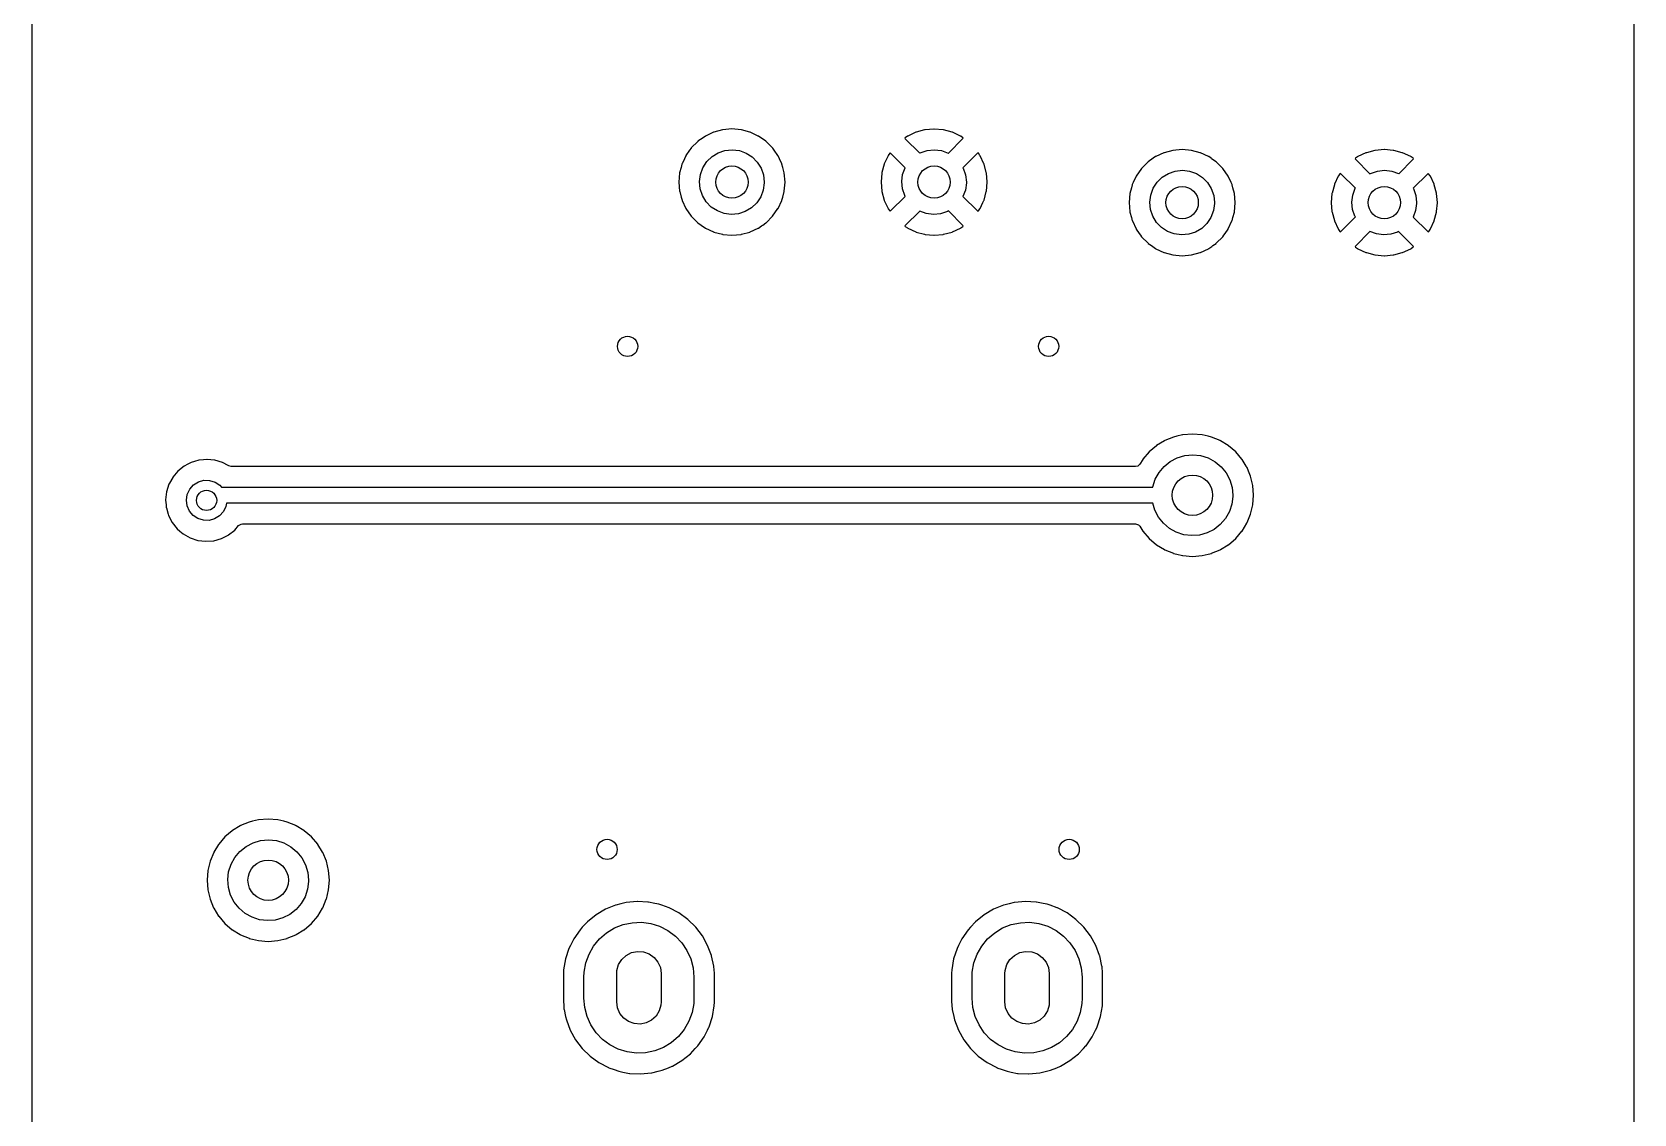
# Model space of a CAD drawing. Extents: x 84 to 124, y -235 to -33.
# Drawn here: x 84.33 to 123.95, y -86.44 to -59.67 of the extents above; entities that cross this region are included whole.
import ezdxf

# ---------------------------------------------------------------- set-up
doc = ezdxf.new("R2010")
doc.units = 0
doc.layers.add('BLACK', color=7, linetype='CONTINUOUS')

msp = doc.modelspace()

# ---------------------------------------------------------------- linework, layer by layer
at = {"layer": 'BLACK', "linetype": 'CONTINUOUS'}
for p, q in [((84.3285, -234.96), (84.3285, -33.0295)), ((123.951, -33.0295), (123.951, -234.96)), ((101.186, -62.151), (100.988, -62.2432)), ((101.191, -62.1487), (101.186, -62.151)), ((101.186, -62.151), (101.186, -62.151)), ((101.196, -62.1473), (101.191, -62.1487)), ((101.407, -62.0909), (101.196, -62.1473)), ((101.196, -62.1473), (101.196, -62.1473)), ((101.412, -62.0895), (101.407, -62.0909)), ((101.407, -62.0909), (101.407, -62.0909)), ((101.64, -62.0695), (101.412, -62.0895)), ((101.868, -62.0895), (101.64, -62.0695)), ((101.873, -62.0909), (101.868, -62.0895)), ((102.084, -62.1473), (101.873, -62.0909)), ((101.873, -62.0909), (101.873, -62.0909)), ((102.089, -62.1487), (102.084, -62.1473)), ((102.084, -62.1473), (102.084, -62.1473)), ((102.094, -62.151), (102.089, -62.1487)), ((102.292, -62.2432), (102.094, -62.151)), ((102.094, -62.151), (102.094, -62.151)), ((106.186, -62.1515), (105.988, -62.2436)), ((106.196, -62.1478), (106.186, -62.1515)), ((106.407, -62.0914), (106.196, -62.1478)), ((106.417, -62.0895), (106.407, -62.0914)), ((106.635, -62.0705), (106.417, -62.0895)), ((106.645, -62.0705), (106.635, -62.0705)), ((106.863, -62.0895), (106.645, -62.0705)), ((106.873, -62.0914), (106.863, -62.0895)), ((107.084, -62.1478), (106.873, -62.0914)), ((107.094, -62.1515), (107.084, -62.1478)), ((107.292, -62.2436), (107.094, -62.1515)), ((100.593, -62.597), (100.502, -62.7263)), ((100.631, -62.5432), (100.593, -62.597)), ((100.634, -62.5387), (100.631, -62.5432)), ((100.631, -62.5432), (100.631, -62.5432)), ((100.796, -62.3768), (100.634, -62.5387)), ((100.8, -62.3736), (100.796, -62.3768)), ((100.926, -62.2855), (100.8, -62.3736)), ((100.8, -62.3736), (100.8, -62.3736)), ((100.983, -62.2455), (100.926, -62.2855)), ((100.988, -62.2432), (100.983, -62.2455)), ((100.988, -62.2432), (100.988, -62.2432)), ((101.299, -62.6591), (101.468, -62.6017)), ((101.468, -62.6017), (101.646, -62.583)), ((101.646, -62.583), (101.823, -62.6041)), ((102.297, -62.2455), (102.292, -62.2432)), ((102.292, -62.2432), (102.292, -62.2432)), ((102.354, -62.2855), (102.297, -62.2455)), ((102.369, -62.296), (102.354, -62.2855)), ((102.48, -62.3736), (102.369, -62.296)), ((102.484, -62.3768), (102.48, -62.3736)), ((102.48, -62.3736), (102.48, -62.3736)), ((102.646, -62.5387), (102.484, -62.3768)), ((102.649, -62.5432), (102.646, -62.5387)), ((102.687, -62.597), (102.649, -62.5432)), ((102.649, -62.5432), (102.649, -62.5432)), ((102.778, -62.7263), (102.687, -62.597)), ((105.927, -62.2855), (105.919, -62.296)), ((105.919, -62.296), (105.926, -62.3094)), ((105.926, -62.3094), (106.284, -62.6683)), ((105.979, -62.2491), (105.927, -62.2855)), ((105.988, -62.2436), (105.979, -62.2491)), ((106.299, -62.6591), (106.468, -62.6017)), ((106.468, -62.6017), (106.646, -62.583)), ((106.646, -62.583), (106.823, -62.6041)), ((106.996, -62.6675), (107.355, -62.3087)), ((107.301, -62.2491), (107.292, -62.2436)), ((107.352, -62.2849), (107.301, -62.2491)), ((107.362, -62.2969), (107.352, -62.2849)), ((107.355, -62.3087), (107.362, -62.2969)), ((112.543, -62.5989), (112.332, -62.6553)), ((112.548, -62.5975), (112.543, -62.5989)), ((112.543, -62.5989), (112.543, -62.5989)), ((112.776, -62.5775), (112.548, -62.5975)), ((113.004, -62.5975), (112.776, -62.5775)), ((113.009, -62.5989), (113.004, -62.5975)), ((113.22, -62.6553), (113.009, -62.5989)), ((113.009, -62.5989), (113.009, -62.5989)), ((117.543, -62.5994), (117.332, -62.6558)), ((117.553, -62.5975), (117.543, -62.5994)), ((117.771, -62.5785), (117.553, -62.5975)), ((117.781, -62.5785), (117.771, -62.5785)), ((117.999, -62.5975), (117.781, -62.5785)), ((118.009, -62.5994), (117.999, -62.5975)), ((118.22, -62.6558), (118.009, -62.5994)), ((100.404, -62.9391), (100.383, -63.0185)), ((100.406, -62.9338), (100.404, -62.9391)), ((100.404, -62.9391), (100.404, -62.9391)), ((100.466, -62.8049), (100.406, -62.9338)), ((100.5, -62.7312), (100.466, -62.8049)), ((100.502, -62.7263), (100.5, -62.7312)), ((100.5, -62.7312), (100.5, -62.7312)), ((100.923, -63.0273), (101.02, -62.8774)), ((101.02, -62.8774), (101.147, -62.7526)), ((101.147, -62.7526), (101.299, -62.6591)), ((101.823, -62.6041), (101.991, -62.664)), ((101.991, -62.664), (102.141, -62.7595)), ((102.141, -62.7595), (102.267, -62.8861)), ((102.267, -62.8861), (102.361, -63.0373)), ((102.78, -62.7312), (102.778, -62.7263)), ((102.814, -62.8049), (102.78, -62.7312)), ((102.78, -62.7312), (102.78, -62.7312)), ((102.874, -62.9338), (102.814, -62.8049)), ((102.876, -62.9391), (102.874, -62.9338)), ((102.897, -63.0185), (102.876, -62.9391)), ((102.876, -62.9391), (102.876, -62.9391)), ((105.405, -62.9392), (105.348, -63.1497)), ((105.409, -62.9289), (105.405, -62.9392)), ((105.501, -62.7315), (105.409, -62.9289)), ((105.506, -62.722), (105.501, -62.7315)), ((105.542, -62.6708), (105.506, -62.722)), ((105.554, -62.6615), (105.542, -62.6708)), ((105.566, -62.6679), (105.554, -62.6615)), ((105.924, -63.0263), (105.566, -62.6679)), ((106.284, -62.6683), (106.299, -62.6591)), ((106.823, -62.6041), (106.991, -62.664)), ((106.991, -62.664), (106.996, -62.6675)), ((107.714, -62.6686), (107.355, -63.0271)), ((107.727, -62.6616), (107.714, -62.6686)), ((107.737, -62.67), (107.727, -62.6616)), ((107.774, -62.722), (107.737, -62.67)), ((107.779, -62.7315), (107.774, -62.722)), ((107.871, -62.9289), (107.779, -62.7315)), ((107.875, -62.9392), (107.871, -62.9289)), ((107.932, -63.1497), (107.875, -62.9392)), ((111.932, -62.8848), (111.77, -63.0467)), ((111.936, -62.8816), (111.932, -62.8848)), ((112.062, -62.7935), (111.936, -62.8816)), ((111.936, -62.8816), (111.936, -62.8816)), ((112.119, -62.7535), (112.062, -62.7935)), ((112.124, -62.7512), (112.119, -62.7535)), ((112.322, -62.659), (112.124, -62.7512)), ((112.124, -62.7512), (112.124, -62.7512)), ((112.327, -62.6567), (112.322, -62.659)), ((112.322, -62.659), (112.322, -62.659)), ((112.332, -62.6553), (112.327, -62.6567)), ((112.332, -62.6553), (112.332, -62.6553)), ((113.225, -62.6567), (113.22, -62.6553)), ((113.22, -62.6553), (113.22, -62.6553)), ((113.23, -62.659), (113.225, -62.6567)), ((113.428, -62.7512), (113.23, -62.659)), ((113.23, -62.659), (113.23, -62.659)), ((113.433, -62.7535), (113.428, -62.7512)), ((113.428, -62.7512), (113.428, -62.7512)), ((113.49, -62.7935), (113.433, -62.7535)), ((113.505, -62.804), (113.49, -62.7935)), ((113.616, -62.8816), (113.505, -62.804)), ((113.62, -62.8848), (113.616, -62.8816)), ((113.616, -62.8816), (113.616, -62.8816)), ((113.782, -63.0467), (113.62, -62.8848)), ((117.063, -62.7935), (117.055, -62.804)), ((117.055, -62.804), (117.062, -62.8174)), ((117.062, -62.8174), (117.42, -63.1763)), ((117.115, -62.7571), (117.063, -62.7935)), ((117.124, -62.7516), (117.115, -62.7571)), ((117.322, -62.6595), (117.124, -62.7516)), ((117.332, -62.6558), (117.322, -62.6595)), ((118.132, -63.1755), (118.491, -62.8167)), ((118.23, -62.6595), (118.22, -62.6558)), ((118.428, -62.7516), (118.23, -62.6595)), ((118.437, -62.7571), (118.428, -62.7516)), ((118.488, -62.7929), (118.437, -62.7571)), ((118.498, -62.8049), (118.488, -62.7929)), ((118.491, -62.8167), (118.498, -62.8049)), ((100.346, -63.1549), (100.327, -63.383)), ((100.327, -63.383), (100.346, -63.6111)), ((100.383, -63.0185), (100.346, -63.1549)), ((100.84, -63.3718), (100.862, -63.1949)), ((100.857, -63.5493), (100.84, -63.3718)), ((100.862, -63.1949), (100.923, -63.0273)), ((102.361, -63.0373), (102.42, -63.2058)), ((102.42, -63.2058), (102.44, -63.383)), ((102.44, -63.383), (102.44, -63.4053)), ((102.934, -63.1549), (102.897, -63.0185)), ((102.953, -63.383), (102.934, -63.1549)), ((102.934, -63.6111), (102.953, -63.3885)), ((102.953, -63.3885), (102.953, -63.383)), ((105.346, -63.1605), (105.327, -63.3775)), ((105.327, -63.3775), (105.327, -63.3885)), ((105.327, -63.3885), (105.346, -63.6055)), ((105.348, -63.1497), (105.346, -63.1605)), ((105.84, -63.3718), (105.862, -63.1949)), ((105.857, -63.5493), (105.84, -63.3718)), ((105.862, -63.1949), (105.923, -63.0273)), ((105.923, -63.0273), (105.924, -63.0263)), ((107.355, -63.0271), (107.361, -63.0373)), ((107.361, -63.0373), (107.42, -63.2058)), ((107.42, -63.2058), (107.44, -63.383)), ((107.44, -63.383), (107.44, -63.4053)), ((107.934, -63.1605), (107.932, -63.1497)), ((107.953, -63.3775), (107.934, -63.1605)), ((107.934, -63.6055), (107.953, -63.3885)), ((107.953, -63.3885), (107.953, -63.3775)), ((111.565, -63.3926), (111.542, -63.4418)), ((111.636, -63.2392), (111.565, -63.3926)), ((111.638, -63.2343), (111.636, -63.2392)), ((111.636, -63.2392), (111.636, -63.2392)), ((111.77, -63.0467), (111.638, -63.2343)), ((112.059, -63.5353), (112.156, -63.3854)), ((112.156, -63.3854), (112.283, -63.2606)), ((112.283, -63.2606), (112.435, -63.1671)), ((112.435, -63.1671), (112.604, -63.1097)), ((112.604, -63.1097), (112.782, -63.091)), ((112.782, -63.091), (112.959, -63.1121)), ((112.959, -63.1121), (113.127, -63.172)), ((113.127, -63.172), (113.277, -63.2675)), ((113.277, -63.2675), (113.403, -63.3941)), ((113.403, -63.3941), (113.497, -63.5453)), ((113.914, -63.2343), (113.782, -63.0467)), ((113.916, -63.2392), (113.914, -63.2343)), ((113.987, -63.3926), (113.916, -63.2392)), ((113.916, -63.2392), (113.916, -63.2392)), ((114.01, -63.4418), (113.987, -63.3926)), ((116.637, -63.2395), (116.545, -63.4369)), ((116.642, -63.23), (116.637, -63.2395)), ((116.678, -63.1788), (116.642, -63.23)), ((116.69, -63.1695), (116.678, -63.1788)), ((116.702, -63.1759), (116.69, -63.1695)), ((117.06, -63.5343), (116.702, -63.1759)), ((117.42, -63.1763), (117.435, -63.1671)), ((117.435, -63.1671), (117.604, -63.1097)), ((117.604, -63.1097), (117.782, -63.091)), ((117.782, -63.091), (117.959, -63.1121)), ((117.959, -63.1121), (118.127, -63.172)), ((118.127, -63.172), (118.132, -63.1755)), ((118.85, -63.1766), (118.491, -63.5351)), ((118.863, -63.1696), (118.85, -63.1766)), ((118.873, -63.178), (118.863, -63.1696)), ((118.91, -63.23), (118.873, -63.178)), ((118.915, -63.2395), (118.91, -63.23)), ((119.007, -63.4369), (118.915, -63.2395)), ((100.346, -63.6111), (100.348, -63.6164)), ((100.348, -63.6164), (100.348, -63.6164)), ((100.348, -63.6164), (100.385, -63.755)), ((100.385, -63.755), (100.406, -63.8322)), ((100.914, -63.7186), (100.857, -63.5493)), ((101.006, -63.8711), (100.914, -63.7186)), ((102.352, -63.7487), (102.253, -63.8972)), ((102.415, -63.582), (102.352, -63.7487)), ((102.44, -63.4053), (102.415, -63.582)), ((102.874, -63.8322), (102.895, -63.755)), ((102.895, -63.755), (102.932, -63.6164)), ((102.932, -63.6164), (102.934, -63.6111)), ((102.932, -63.6164), (102.932, -63.6164)), ((105.346, -63.6055), (105.348, -63.6163)), ((105.348, -63.6163), (105.405, -63.8268)), ((105.566, -64.0974), (105.926, -63.7381)), ((105.914, -63.7186), (105.857, -63.5493)), ((105.926, -63.7381), (105.914, -63.7186)), ((107.415, -63.582), (107.355, -63.739)), ((107.355, -63.739), (107.714, -64.0981)), ((107.44, -63.4053), (107.415, -63.582)), ((107.875, -63.8268), (107.932, -63.6163)), ((107.932, -63.6163), (107.934, -63.6055)), ((111.482, -63.6629), (111.463, -63.891)), ((111.519, -63.5265), (111.482, -63.6629)), ((111.54, -63.4471), (111.519, -63.5265)), ((111.542, -63.4418), (111.54, -63.4471)), ((111.54, -63.4471), (111.54, -63.4471)), ((111.976, -63.8798), (111.998, -63.7029)), ((111.998, -63.7029), (112.059, -63.5353)), ((113.497, -63.5453), (113.556, -63.7138)), ((113.556, -63.7138), (113.576, -63.891)), ((114.012, -63.4471), (114.01, -63.4418)), ((114.033, -63.5265), (114.012, -63.4471)), ((114.012, -63.4471), (114.012, -63.4471)), ((114.07, -63.6629), (114.033, -63.5265)), ((114.089, -63.891), (114.07, -63.6629)), ((116.482, -63.6685), (116.463, -63.8855)), ((116.484, -63.6577), (116.482, -63.6685)), ((116.541, -63.4472), (116.484, -63.6577)), ((116.545, -63.4369), (116.541, -63.4472)), ((116.976, -63.8798), (116.998, -63.7029)), ((116.998, -63.7029), (117.059, -63.5353)), ((117.059, -63.5353), (117.06, -63.5343)), ((118.491, -63.5351), (118.497, -63.5453)), ((118.497, -63.5453), (118.556, -63.7138)), ((118.556, -63.7138), (118.576, -63.891)), ((119.011, -63.4472), (119.007, -63.4369)), ((119.068, -63.6577), (119.011, -63.4472)), ((119.07, -63.6685), (119.068, -63.6577)), ((119.089, -63.8855), (119.07, -63.6685)), ((100.406, -63.8322), (100.408, -63.8372)), ((100.408, -63.8372), (100.408, -63.8372)), ((100.408, -63.8372), (100.5, -64.0348)), ((100.5, -64.0348), (100.5, -64.0348)), ((100.5, -64.0348), (100.502, -64.0397)), ((100.502, -64.0397), (100.634, -64.2273)), ((101.13, -63.9994), (101.006, -63.8711)), ((101.279, -64.0971), (101.13, -63.9994)), ((101.446, -64.1592), (101.279, -64.0971)), ((101.623, -64.1828), (101.446, -64.1592)), ((101.801, -64.1667), (101.623, -64.1828)), ((101.97, -64.1115), (101.801, -64.1667)), ((102.124, -64.0202), (101.97, -64.1115)), ((102.253, -63.8972), (102.124, -64.0202)), ((102.646, -64.2273), (102.778, -64.0397)), ((102.778, -64.0397), (102.78, -64.0348)), ((102.78, -64.0348), (102.872, -63.8372)), ((102.78, -64.0348), (102.78, -64.0348)), ((102.872, -63.8372), (102.874, -63.8322)), ((102.872, -63.8372), (102.872, -63.8372)), ((105.405, -63.8268), (105.409, -63.8371)), ((105.409, -63.8371), (105.501, -64.0345)), ((105.501, -64.0345), (105.506, -64.044)), ((105.506, -64.044), (105.543, -64.096)), ((105.543, -64.096), (105.553, -64.1044)), ((105.553, -64.1044), (105.566, -64.0974)), ((106.284, -64.0987), (105.925, -64.4573)), ((106.446, -64.1592), (106.284, -64.0987)), ((106.623, -64.1828), (106.446, -64.1592)), ((106.801, -64.1667), (106.623, -64.1828)), ((106.97, -64.1115), (106.801, -64.1667)), ((106.995, -64.097), (106.97, -64.1115)), ((107.354, -64.4566), (106.995, -64.097)), ((107.714, -64.0981), (107.726, -64.1045)), ((107.726, -64.1045), (107.738, -64.0952)), ((107.738, -64.0952), (107.774, -64.044)), ((107.774, -64.044), (107.779, -64.0345)), ((107.779, -64.0345), (107.846, -63.891)), ((107.846, -63.891), (107.871, -63.8371)), ((107.871, -63.8371), (107.875, -63.8268)), ((111.463, -63.891), (111.482, -64.1191)), ((111.482, -64.1191), (111.484, -64.1244)), ((111.484, -64.1244), (111.484, -64.1244)), ((111.484, -64.1244), (111.521, -64.263)), ((111.993, -64.0573), (111.976, -63.8798)), ((112.05, -64.2266), (111.993, -64.0573)), ((113.551, -64.09), (113.488, -64.2567)), ((113.576, -63.9133), (113.551, -64.09)), ((113.576, -63.891), (113.576, -63.9133)), ((114.031, -64.263), (114.068, -64.1244)), ((114.068, -64.1244), (114.07, -64.1191)), ((114.068, -64.1244), (114.068, -64.1244)), ((114.07, -64.1191), (114.089, -63.8965)), ((114.089, -63.8965), (114.089, -63.891)), ((116.463, -63.8855), (116.463, -63.8965)), ((116.463, -63.8965), (116.482, -64.1135)), ((116.482, -64.1135), (116.484, -64.1243)), ((116.484, -64.1243), (116.541, -64.3348)), ((116.993, -64.0573), (116.976, -63.8798)), ((117.05, -64.2266), (116.993, -64.0573)), ((118.551, -64.09), (118.491, -64.247)), ((118.576, -63.9133), (118.551, -64.09)), ((118.576, -63.891), (118.576, -63.9133)), ((119.011, -64.3348), (119.068, -64.1243)), ((119.068, -64.1243), (119.07, -64.1135)), ((119.07, -64.1135), (119.089, -63.8965)), ((119.089, -63.8965), (119.089, -63.8855)), ((100.634, -64.2273), (100.796, -64.3892)), ((100.796, -64.3892), (100.8, -64.3924)), ((100.8, -64.3924), (100.8, -64.3924)), ((100.8, -64.3924), (100.878, -64.4471)), ((100.878, -64.4471), (100.983, -64.5205)), ((100.983, -64.5205), (100.988, -64.5228)), ((100.988, -64.5228), (100.988, -64.5228)), ((100.988, -64.5228), (101.185, -64.6145)), ((102.095, -64.6145), (102.292, -64.5228)), ((102.292, -64.5228), (102.297, -64.5205)), ((102.292, -64.5228), (102.292, -64.5228)), ((102.297, -64.5205), (102.37, -64.4691)), ((102.37, -64.4691), (102.402, -64.4471)), ((102.402, -64.4471), (102.48, -64.3924)), ((102.48, -64.3924), (102.484, -64.3892)), ((102.48, -64.3924), (102.48, -64.3924)), ((102.484, -64.3892), (102.646, -64.2273)), ((105.925, -64.4573), (105.918, -64.4691)), ((105.918, -64.4691), (105.928, -64.4811)), ((105.928, -64.4811), (105.979, -64.5169)), ((105.979, -64.5169), (105.988, -64.5224)), ((105.988, -64.5224), (106.186, -64.6145)), ((107.094, -64.6145), (107.292, -64.5224)), ((107.292, -64.5224), (107.301, -64.5169)), ((107.301, -64.5169), (107.353, -64.4805)), ((107.353, -64.4805), (107.361, -64.47)), ((107.361, -64.47), (107.354, -64.4566)), ((111.521, -64.263), (111.542, -64.3402)), ((111.542, -64.3402), (111.544, -64.3452)), ((111.544, -64.3452), (111.544, -64.3452)), ((111.544, -64.3452), (111.636, -64.5428)), ((111.636, -64.5428), (111.636, -64.5428)), ((111.636, -64.5428), (111.638, -64.5477)), ((111.638, -64.5477), (111.712, -64.6526)), ((112.142, -64.3791), (112.05, -64.2266)), ((112.266, -64.5074), (112.142, -64.3791)), ((112.415, -64.6051), (112.266, -64.5074)), ((113.26, -64.5282), (113.106, -64.6195)), ((113.389, -64.4052), (113.26, -64.5282)), ((113.488, -64.2567), (113.389, -64.4052)), ((113.84, -64.6526), (113.914, -64.5477)), ((113.914, -64.5477), (113.916, -64.5428)), ((113.916, -64.5428), (114.008, -64.3452)), ((113.916, -64.5428), (113.916, -64.5428)), ((114.008, -64.3452), (114.01, -64.3402)), ((114.008, -64.3452), (114.008, -64.3452)), ((114.01, -64.3402), (114.031, -64.263)), ((116.541, -64.3348), (116.545, -64.3451)), ((116.545, -64.3451), (116.637, -64.5425)), ((116.637, -64.5425), (116.642, -64.552)), ((116.642, -64.552), (116.679, -64.604)), ((116.702, -64.6054), (117.062, -64.2461)), ((117.062, -64.2461), (117.05, -64.2266)), ((118.491, -64.247), (118.85, -64.6061)), ((118.874, -64.6032), (118.91, -64.552)), ((118.91, -64.552), (118.915, -64.5425)), ((118.915, -64.5425), (119.007, -64.3451)), ((119.007, -64.3451), (119.011, -64.3348)), ((101.185, -64.6145), (101.191, -64.6173)), ((101.191, -64.6173), (101.196, -64.6187)), ((101.196, -64.6187), (101.196, -64.6187)), ((101.196, -64.6187), (101.407, -64.6751)), ((101.407, -64.6751), (101.407, -64.6751)), ((101.407, -64.6751), (101.412, -64.6765)), ((101.412, -64.6765), (101.64, -64.6965)), ((101.64, -64.6965), (101.868, -64.6765)), ((101.868, -64.6765), (101.873, -64.6751)), ((101.873, -64.6751), (102.084, -64.6187)), ((101.873, -64.6751), (101.873, -64.6751)), ((102.084, -64.6187), (102.089, -64.6173)), ((102.084, -64.6187), (102.084, -64.6187)), ((102.089, -64.6173), (102.095, -64.6145)), ((106.186, -64.6145), (106.196, -64.6182)), ((106.196, -64.6182), (106.407, -64.6746)), ((106.407, -64.6746), (106.417, -64.6765)), ((106.417, -64.6765), (106.635, -64.6955)), ((106.635, -64.6955), (106.645, -64.6955)), ((106.645, -64.6955), (106.863, -64.6765)), ((106.863, -64.6765), (106.873, -64.6746)), ((106.873, -64.6746), (107.084, -64.6182)), ((107.084, -64.6182), (107.094, -64.6145)), ((111.712, -64.6526), (111.742, -64.6955)), ((111.742, -64.6955), (111.77, -64.7353)), ((111.77, -64.7353), (111.932, -64.8972)), ((111.932, -64.8972), (111.936, -64.9004)), ((111.936, -64.9004), (111.936, -64.9004)), ((111.936, -64.9004), (112.014, -64.9551)), ((112.014, -64.9551), (112.119, -65.0285)), ((112.582, -64.6672), (112.415, -64.6051)), ((112.759, -64.6908), (112.582, -64.6672)), ((112.937, -64.6747), (112.759, -64.6908)), ((113.106, -64.6195), (112.937, -64.6747)), ((113.433, -65.0285), (113.506, -64.9771)), ((113.506, -64.9771), (113.538, -64.9551)), ((113.538, -64.9551), (113.616, -64.9004)), ((113.616, -64.9004), (113.62, -64.8972)), ((113.616, -64.9004), (113.616, -64.9004)), ((113.62, -64.8972), (113.782, -64.7353)), ((113.782, -64.7353), (113.81, -64.6955)), ((113.81, -64.6955), (113.84, -64.6526)), ((116.679, -64.604), (116.689, -64.6124)), ((116.689, -64.6124), (116.702, -64.6054)), ((117.061, -64.9653), (117.054, -64.9771)), ((117.054, -64.9771), (117.064, -64.9891)), ((117.42, -64.6067), (117.061, -64.9653)), ((117.582, -64.6672), (117.42, -64.6067)), ((117.759, -64.6908), (117.582, -64.6672)), ((117.937, -64.6747), (117.759, -64.6908)), ((118.106, -64.6195), (117.937, -64.6747)), ((118.131, -64.605), (118.106, -64.6195)), ((118.49, -64.9646), (118.131, -64.605)), ((118.489, -64.9885), (118.497, -64.978)), ((118.497, -64.978), (118.49, -64.9646)), ((118.85, -64.6061), (118.862, -64.6125)), ((118.862, -64.6125), (118.874, -64.6032)), ((112.119, -65.0285), (112.124, -65.0308)), ((112.124, -65.0308), (112.124, -65.0308)), ((112.124, -65.0308), (112.321, -65.1225)), ((112.321, -65.1225), (112.327, -65.1253)), ((112.327, -65.1253), (112.332, -65.1267)), ((112.332, -65.1267), (112.332, -65.1267)), ((112.332, -65.1267), (112.543, -65.1831)), ((112.543, -65.1831), (112.543, -65.1831)), ((112.543, -65.1831), (112.548, -65.1845)), ((112.548, -65.1845), (112.776, -65.2045)), ((112.776, -65.2045), (113.004, -65.1845)), ((113.004, -65.1845), (113.009, -65.1831)), ((113.009, -65.1831), (113.22, -65.1267)), ((113.009, -65.1831), (113.009, -65.1831)), ((113.22, -65.1267), (113.225, -65.1253)), ((113.22, -65.1267), (113.22, -65.1267)), ((113.225, -65.1253), (113.231, -65.1225)), ((113.231, -65.1225), (113.428, -65.0308)), ((113.428, -65.0308), (113.433, -65.0285)), ((113.428, -65.0308), (113.428, -65.0308)), ((117.064, -64.9891), (117.115, -65.0249)), ((117.115, -65.0249), (117.124, -65.0304)), ((117.124, -65.0304), (117.322, -65.1225)), ((117.322, -65.1225), (117.332, -65.1262)), ((117.332, -65.1262), (117.543, -65.1826)), ((117.543, -65.1826), (117.553, -65.1845)), ((117.553, -65.1845), (117.771, -65.2035)), ((117.771, -65.2035), (117.781, -65.2035)), ((117.781, -65.2035), (117.999, -65.1845)), ((117.999, -65.1845), (118.009, -65.1826)), ((118.009, -65.1826), (118.22, -65.1262)), ((118.22, -65.1262), (118.23, -65.1225)), ((118.23, -65.1225), (118.428, -65.0304)), ((118.428, -65.0304), (118.437, -65.0249)), ((118.437, -65.0249), (118.489, -64.9885)), ((112.558, -69.6928), (112.348, -69.7799)), ((112.562, -69.6909), (112.558, -69.6928)), ((112.558, -69.6928), (112.558, -69.6928)), ((112.643, -69.6716), (112.562, -69.6909)), ((112.788, -69.6366), (112.643, -69.6716)), ((112.793, -69.6355), (112.788, -69.6366)), ((112.788, -69.6366), (112.788, -69.6366)), ((113.03, -69.6168), (112.793, -69.6355)), ((113.267, -69.6355), (113.03, -69.6168)), ((113.272, -69.6366), (113.267, -69.6355)), ((113.417, -69.6716), (113.272, -69.6366)), ((113.272, -69.6366), (113.272, -69.6366)), ((113.498, -69.6909), (113.417, -69.6716)), ((113.502, -69.6928), (113.498, -69.6909)), ((113.712, -69.7799), (113.502, -69.6928)), ((113.502, -69.6928), (113.502, -69.6928)), ((111.96, -70.06), (111.806, -70.2406)), ((112.141, -69.9058), (111.96, -70.06)), ((112.145, -69.9032), (112.141, -69.9058)), ((112.339, -69.7843), (112.145, -69.9032)), ((112.145, -69.9032), (112.145, -69.9032)), ((112.343, -69.7818), (112.339, -69.7843)), ((112.348, -69.7799), (112.343, -69.7818)), ((112.348, -69.7799), (112.348, -69.7799)), ((112.843, -70.1477), (113.037, -70.13)), ((113.037, -70.13), (113.231, -70.1504)), ((113.717, -69.7818), (113.712, -69.7799)), ((113.712, -69.7799), (113.712, -69.7799)), ((113.721, -69.7843), (113.717, -69.7818)), ((113.915, -69.9032), (113.721, -69.7843)), ((113.919, -69.9058), (113.915, -69.9032)), ((113.915, -69.9032), (113.915, -69.9032)), ((114.1, -70.06), (113.919, -69.9058)), ((114.254, -70.2406), (114.1, -70.06)), ((88.0911, -70.409), (87.937, -70.533)), ((88.1824, -70.3613), (88.0911, -70.409)), ((88.2609, -70.3203), (88.1824, -70.3613)), ((88.2664, -70.3174), (88.2609, -70.3203)), ((88.2609, -70.3203), (88.2609, -70.3203)), ((88.3451, -70.2942), (88.2664, -70.3174)), ((88.4502, -70.2633), (88.3451, -70.2942)), ((88.4561, -70.2616), (88.4502, -70.2633)), ((88.4502, -70.2633), (88.4502, -70.2633)), ((88.4622, -70.261), (88.4561, -70.2616)), ((88.4623, -70.261), (88.4622, -70.261)), ((88.5706, -70.2512), (88.4623, -70.261)), ((88.6531, -70.2436), (88.5706, -70.2512)), ((88.6592, -70.2443), (88.6531, -70.2436)), ((88.8436, -70.2637), (88.6592, -70.2443)), ((88.6592, -70.2443), (88.6592, -70.2443)), ((88.8498, -70.2643), (88.8436, -70.2637)), ((88.8436, -70.2637), (88.8436, -70.2637)), ((89.0387, -70.3228), (88.8498, -70.2643)), ((89.1782, -70.3982), (89.0387, -70.3228)), ((89.1932, -70.4063), (89.1782, -70.3982)), ((89.2531, -70.4215), (89.1932, -70.4063)), ((111.624, -70.4215), (89.2531, -70.4215)), ((111.679, -70.409), (111.624, -70.4215)), ((111.732, -70.3613), (111.679, -70.409)), ((111.803, -70.2448), (111.732, -70.3613)), ((111.806, -70.2406), (111.803, -70.2448)), ((111.803, -70.2448), (111.803, -70.2448)), ((112.205, -70.565), (112.33, -70.4155)), ((112.33, -70.4155), (112.482, -70.2932)), ((112.482, -70.2932), (112.655, -70.2028)), ((112.655, -70.2028), (112.843, -70.1477)), ((113.231, -70.1504), (113.418, -70.2081)), ((113.418, -70.2081), (113.589, -70.301)), ((113.589, -70.301), (113.74, -70.4254)), ((113.74, -70.4254), (113.863, -70.5766)), ((114.257, -70.2448), (114.254, -70.2406)), ((114.357, -70.409), (114.257, -70.2448)), ((114.257, -70.2448), (114.257, -70.2448)), ((114.378, -70.443), (114.357, -70.409)), ((114.38, -70.4476), (114.378, -70.443)), ((114.417, -70.5377), (114.38, -70.4476)), ((114.38, -70.4476), (114.38, -70.4476)), ((87.7146, -70.8578), (87.6548, -71.0463)), ((87.7281, -70.8332), (87.7146, -70.8578)), ((87.8069, -70.6899), (87.7281, -70.8332)), ((87.8098, -70.6845), (87.8069, -70.6899)), ((87.8069, -70.6899), (87.8069, -70.6899)), ((87.937, -70.533), (87.8098, -70.6845)), ((88.2281, -70.9825), (88.3219, -70.8762)), ((88.3219, -70.8762), (88.4418, -70.8006)), ((88.4418, -70.8006), (88.5781, -70.7616)), ((88.5781, -70.7616), (88.7199, -70.7625)), ((88.7199, -70.7625), (88.8557, -70.8031)), ((88.8557, -70.8031), (88.9747, -70.8802)), ((88.9747, -70.8802), (89.0176, -70.93)), ((112.051, -70.93), (112.052, -70.9221)), ((112.052, -70.9221), (112.111, -70.7361)), ((112.111, -70.7361), (112.205, -70.565)), ((113.863, -70.5766), (113.955, -70.7489)), ((113.955, -70.7489), (114.011, -70.9358)), ((114.469, -70.6624), (114.417, -70.5377)), ((114.525, -70.8933), (114.469, -70.6624)), ((114.543, -71.13), (114.525, -70.8933)), ((87.6548, -71.0463), (87.6327, -71.2429)), ((87.6327, -71.2429), (87.6332, -71.249)), ((87.6332, -71.249), (87.6435, -71.3715)), ((88.146, -71.2509), (88.1678, -71.1108)), ((88.1644, -71.3915), (88.146, -71.2509)), ((88.1678, -71.1108), (88.2281, -70.9825)), ((89.0176, -70.93), (112.051, -70.93)), ((114.03, -71.1579), (114.005, -71.3515)), ((114.011, -70.9358), (114.03, -71.13)), ((114.03, -71.13), (114.03, -71.1579)), ((114.525, -71.3667), (114.543, -71.13)), ((87.6435, -71.3715), (87.6493, -71.4399)), ((87.6493, -71.4399), (87.651, -71.4459)), ((87.651, -71.4459), (87.6958, -71.6022)), ((87.6958, -71.6022), (87.7038, -71.63)), ((87.7038, -71.63), (87.7942, -71.806)), ((88.2215, -71.5212), (88.1644, -71.3915)), ((88.3127, -71.6297), (88.2215, -71.5212)), ((88.4307, -71.7083), (88.3127, -71.6297)), ((88.5661, -71.7506), (88.4307, -71.7083)), ((88.8446, -71.7159), (88.7078, -71.7532)), ((88.9654, -71.6417), (88.8446, -71.7159)), ((89.0605, -71.5366), (88.9654, -71.6417)), ((89.1223, -71.409), (89.0605, -71.5366)), ((89.1356, -71.33), (89.1223, -71.409)), ((112.052, -71.33), (89.1356, -71.33)), ((112.1, -71.4981), (112.052, -71.33)), ((112.189, -71.6717), (112.1, -71.4981)), ((112.311, -71.8247), (112.189, -71.6717)), ((113.847, -71.7064), (113.72, -71.8542)), ((113.944, -71.5367), (113.847, -71.7064)), ((114.005, -71.3515), (113.944, -71.5367)), ((114.383, -71.806), (114.467, -71.6022)), ((114.467, -71.6022), (114.469, -71.5976)), ((114.467, -71.6022), (114.467, -71.6022)), ((114.469, -71.5976), (114.525, -71.3667)), ((87.7942, -71.806), (87.917, -71.961)), ((87.917, -71.961), (87.9217, -71.9649)), ((87.9217, -71.9649), (87.9217, -71.9649)), ((87.9217, -71.9649), (87.9808, -72.0152)), ((87.9808, -72.0152), (88.0677, -72.0891)), ((88.0677, -72.0891), (88.2403, -72.1856)), ((88.7078, -71.7532), (88.5661, -71.7506)), ((89.1835, -72.1154), (89.189, -72.1126)), ((89.189, -72.1126), (89.3448, -71.9909)), ((89.3448, -71.9909), (89.4387, -71.8822)), ((89.4387, -71.8822), (89.4983, -71.8437)), ((89.4983, -71.8437), (89.534, -71.8385)), ((89.534, -71.8385), (111.624, -71.8385)), ((111.624, -71.8385), (111.693, -71.8585)), ((111.693, -71.8585), (111.732, -71.8987)), ((111.732, -71.8987), (111.803, -72.0152)), ((111.803, -72.0152), (111.803, -72.0152)), ((111.803, -72.0152), (111.806, -72.0194)), ((111.806, -72.0194), (111.96, -72.2)), ((112.459, -71.9511), (112.311, -71.8247)), ((112.63, -72.0464), (112.459, -71.9511)), ((112.815, -72.1067), (112.63, -72.0464)), ((113.009, -72.1298), (112.815, -72.1067)), ((113.392, -72.0623), (113.204, -72.1148)), ((113.566, -71.9743), (113.392, -72.0623)), ((113.72, -71.8542), (113.566, -71.9743)), ((114.1, -72.2), (114.254, -72.0194)), ((114.254, -72.0194), (114.257, -72.0152)), ((114.257, -72.0152), (114.376, -71.8212)), ((114.257, -72.0152), (114.257, -72.0152)), ((114.376, -71.8212), (114.378, -71.817)), ((114.378, -71.817), (114.383, -71.806)), ((88.2403, -72.1856), (88.4284, -72.2467)), ((88.4284, -72.2467), (88.6248, -72.2702)), ((88.6248, -72.2702), (88.6309, -72.2697)), ((88.6309, -72.2697), (88.8158, -72.2555)), ((88.6309, -72.2697), (88.6309, -72.2697)), ((88.8158, -72.2555), (88.822, -72.255)), ((88.8158, -72.2555), (88.8158, -72.2555)), ((88.822, -72.255), (89.0125, -72.2018)), ((89.0125, -72.2018), (89.018, -72.199)), ((89.018, -72.199), (89.1835, -72.1154)), ((89.018, -72.199), (89.018, -72.199)), ((89.1835, -72.1154), (89.1835, -72.1154)), ((111.96, -72.2), (112.141, -72.3542)), ((112.141, -72.3542), (112.145, -72.3568)), ((112.145, -72.3568), (112.145, -72.3568)), ((112.145, -72.3568), (112.339, -72.4757)), ((112.339, -72.4757), (112.343, -72.4782)), ((112.343, -72.4782), (112.348, -72.4801)), ((112.348, -72.4801), (112.348, -72.4801)), ((112.348, -72.4801), (112.558, -72.5672)), ((113.204, -72.1148), (113.009, -72.1298)), ((113.502, -72.5672), (113.712, -72.4801)), ((113.712, -72.4801), (113.717, -72.4782)), ((113.712, -72.4801), (113.712, -72.4801)), ((113.717, -72.4782), (113.721, -72.4757)), ((113.721, -72.4757), (113.915, -72.3568)), ((113.915, -72.3568), (113.919, -72.3542)), ((113.915, -72.3568), (113.915, -72.3568)), ((113.919, -72.3542), (114.1, -72.2)), ((112.558, -72.5672), (112.562, -72.5691)), ((112.562, -72.5691), (112.643, -72.5884)), ((112.643, -72.5884), (112.788, -72.6234)), ((112.788, -72.6234), (112.788, -72.6234)), ((112.788, -72.6234), (112.793, -72.6245)), ((112.793, -72.6245), (113.03, -72.6432)), ((113.03, -72.6432), (113.267, -72.6245)), ((113.267, -72.6245), (113.272, -72.6234)), ((113.272, -72.6234), (113.417, -72.5884)), ((113.272, -72.6234), (113.272, -72.6234)), ((113.417, -72.5884), (113.498, -72.5691)), ((113.498, -72.5691), (113.502, -72.5672)), ((89.6978, -79.2178), (89.4876, -79.3049)), ((89.7024, -79.2159), (89.6978, -79.2178)), ((89.6978, -79.2178), (89.6978, -79.2178)), ((89.7826, -79.1966), (89.7024, -79.2159)), ((89.9285, -79.1616), (89.7826, -79.1966)), ((89.9333, -79.1605), (89.9285, -79.1616)), ((89.9285, -79.1616), (89.9285, -79.1616)), ((90.17, -79.1418), (89.9333, -79.1605)), ((90.4067, -79.1605), (90.17, -79.1418)), ((90.4115, -79.1616), (90.4067, -79.1605)), ((90.5574, -79.1966), (90.4115, -79.1616)), ((90.4115, -79.1616), (90.4115, -79.1616)), ((90.6376, -79.2159), (90.5574, -79.1966)), ((90.6422, -79.2178), (90.6376, -79.2159)), ((90.8524, -79.3049), (90.6422, -79.2178)), ((90.6422, -79.2178), (90.6422, -79.2178)), ((89.1, -79.585), (88.9458, -79.7656)), ((89.2806, -79.4308), (89.1, -79.585)), ((89.2848, -79.4282), (89.2806, -79.4308)), ((89.4788, -79.3093), (89.2848, -79.4282)), ((89.2848, -79.4282), (89.2848, -79.4282)), ((89.483, -79.3068), (89.4788, -79.3093)), ((89.4876, -79.3049), (89.483, -79.3068)), ((89.4876, -79.3049), (89.4876, -79.3049)), ((90.857, -79.3068), (90.8524, -79.3049)), ((90.8524, -79.3049), (90.8524, -79.3049)), ((90.8612, -79.3093), (90.857, -79.3068)), ((91.0552, -79.4282), (90.8612, -79.3093)), ((91.0594, -79.4308), (91.0552, -79.4282)), ((91.0552, -79.4282), (91.0552, -79.4282)), ((91.24, -79.585), (91.0594, -79.4308)), ((91.3942, -79.7656), (91.24, -79.585)), ((88.8218, -79.968), (88.7309, -80.1874)), ((88.8243, -79.9638), (88.8218, -79.968)), ((88.9432, -79.7698), (88.8243, -79.9638)), ((88.9458, -79.7656), (88.9432, -79.7698)), ((88.9432, -79.7698), (88.9432, -79.7698)), ((89.3449, -80.09), (89.4703, -79.9405)), ((89.4703, -79.9405), (89.6224, -79.8182)), ((89.6224, -79.8182), (89.7954, -79.7278)), ((89.7954, -79.7278), (89.9826, -79.6727)), ((89.9826, -79.6727), (90.177, -79.655)), ((90.177, -79.655), (90.3711, -79.6754)), ((90.3711, -79.6754), (90.5575, -79.7331)), ((90.5575, -79.7331), (90.7292, -79.826)), ((90.7292, -79.826), (90.8796, -79.9504)), ((90.8796, -79.9504), (91.0029, -80.1016)), ((91.3968, -79.7698), (91.3942, -79.7656)), ((91.5157, -79.9638), (91.3968, -79.7698)), ((91.3968, -79.7698), (91.3968, -79.7698)), ((91.5182, -79.968), (91.5157, -79.9638)), ((91.6091, -80.1874), (91.5182, -79.968)), ((88.6755, -80.4183), (88.6568, -80.655)), ((88.7309, -80.1874), (88.6755, -80.4183)), ((89.1919, -80.4471), (89.2509, -80.2611)), ((89.2509, -80.2611), (89.3449, -80.09)), ((91.0029, -80.1016), (91.0945, -80.2739)), ((91.0945, -80.2739), (91.151, -80.4608)), ((91.6645, -80.4183), (91.6091, -80.1874)), ((91.6832, -80.655), (91.6645, -80.4183)), ((88.6568, -80.655), (88.6755, -80.8917)), ((89.1701, -80.641), (89.1919, -80.4471)), ((89.1864, -80.8355), (89.1701, -80.641)), ((91.1696, -80.6829), (91.1451, -80.8765)), ((91.151, -80.4608), (91.17, -80.655)), ((91.17, -80.655), (91.1696, -80.6829)), ((91.6645, -80.8917), (91.6832, -80.655)), ((88.6755, -80.8917), (88.7309, -81.1226)), ((88.7309, -81.1226), (88.7328, -81.1272)), ((88.7328, -81.1272), (88.7328, -81.1272)), ((88.7328, -81.1272), (88.8196, -81.3367)), ((89.2402, -81.0231), (89.1864, -80.8355)), ((89.3294, -81.1967), (89.2402, -81.0231)), ((89.4507, -81.3497), (89.3294, -81.1967)), ((91.0835, -81.0617), (90.9871, -81.2314)), ((91.1451, -80.8765), (91.0835, -81.0617)), ((91.5204, -81.3367), (91.6072, -81.1272)), ((91.6072, -81.1272), (91.6091, -81.1226)), ((91.6072, -81.1272), (91.6072, -81.1272)), ((91.6091, -81.1226), (91.6645, -80.8917)), ((99.0231, -81.2088), (98.8931, -81.2406)), ((99.0276, -81.2077), (99.0231, -81.2088)), ((99.0231, -81.2088), (99.0231, -81.2088)), ((99.2975, -81.182), (99.0276, -81.2077)), ((99.3021, -81.1822), (99.2975, -81.182)), ((99.5638, -81.1952), (99.3021, -81.1822)), ((99.3021, -81.1822), (99.3021, -81.1822)), ((99.5683, -81.1955), (99.5638, -81.1952)), ((99.5638, -81.1952), (99.5638, -81.1952)), ((99.5728, -81.1963), (99.5683, -81.1955)), ((99.7363, -81.2286), (99.5728, -81.1963)), ((99.5728, -81.1963), (99.5728, -81.1963)), ((108.623, -81.2088), (108.493, -81.2406)), ((108.628, -81.2077), (108.623, -81.2088)), ((108.623, -81.2088), (108.623, -81.2088)), ((108.897, -81.182), (108.628, -81.2077)), ((108.902, -81.1822), (108.897, -81.182)), ((109.164, -81.1952), (108.902, -81.1822)), ((108.902, -81.1822), (108.902, -81.1822)), ((109.168, -81.1955), (109.164, -81.1952)), ((109.164, -81.1952), (109.164, -81.1952)), ((109.173, -81.1963), (109.168, -81.1955)), ((109.336, -81.2286), (109.173, -81.1963)), ((109.173, -81.1963), (109.173, -81.1963)), ((88.8196, -81.3367), (88.8218, -81.342)), ((88.8218, -81.342), (88.8243, -81.3462)), ((88.8243, -81.3462), (88.9432, -81.5402)), ((88.9432, -81.5402), (88.9432, -81.5402)), ((88.9432, -81.5402), (88.9458, -81.5444)), ((88.9458, -81.5444), (89.1, -81.725)), ((89.5993, -81.4761), (89.4507, -81.3497)), ((89.7697, -81.5714), (89.5993, -81.4761)), ((89.9553, -81.6317), (89.7697, -81.5714)), ((90.5316, -81.5873), (90.3436, -81.6398)), ((90.7058, -81.4993), (90.5316, -81.5873)), ((90.8596, -81.3792), (90.7058, -81.4993)), ((90.9871, -81.2314), (90.8596, -81.3792)), ((91.24, -81.725), (91.3942, -81.5444)), ((91.3942, -81.5444), (91.3968, -81.5402)), ((91.3968, -81.5402), (91.5157, -81.3462)), ((91.3968, -81.5402), (91.3968, -81.5402)), ((91.5157, -81.3462), (91.5182, -81.342)), ((91.5182, -81.342), (91.5204, -81.3367)), ((98.2788, -81.511), (98.0671, -81.6804)), ((98.5128, -81.374), (98.2788, -81.511)), ((98.5919, -81.342), (98.5128, -81.374)), ((98.7599, -81.2739), (98.5919, -81.342)), ((98.7642, -81.2722), (98.7599, -81.2739)), ((98.7599, -81.2739), (98.7599, -81.2739)), ((98.8931, -81.2406), (98.7642, -81.2722)), ((99.8344, -81.2479), (99.7363, -81.2286)), ((99.908, -81.2739), (99.8344, -81.2479)), ((100.086, -81.3367), (99.908, -81.2739)), ((100.09, -81.3382), (100.086, -81.3367)), ((100.086, -81.3367), (100.086, -81.3367)), ((100.33, -81.4645), (100.09, -81.3382)), ((100.549, -81.624), (100.33, -81.4645)), ((107.879, -81.511), (107.667, -81.6804)), ((108.113, -81.374), (107.879, -81.511)), ((108.192, -81.342), (108.113, -81.374)), ((108.36, -81.2739), (108.192, -81.342)), ((108.364, -81.2722), (108.36, -81.2739)), ((108.36, -81.2739), (108.36, -81.2739)), ((108.493, -81.2406), (108.364, -81.2722)), ((109.434, -81.2479), (109.336, -81.2286)), ((109.508, -81.2739), (109.434, -81.2479)), ((109.686, -81.3367), (109.508, -81.2739)), ((109.69, -81.3382), (109.686, -81.3367)), ((109.686, -81.3367), (109.686, -81.3367)), ((109.93, -81.4645), (109.69, -81.3382)), ((110.149, -81.624), (109.93, -81.4645)), ((89.1, -81.725), (89.2806, -81.8792)), ((89.2806, -81.8792), (89.2848, -81.8818)), ((89.2848, -81.8818), (89.2848, -81.8818)), ((89.2848, -81.8818), (89.4788, -82.0007)), ((89.4788, -82.0007), (89.483, -82.0032)), ((89.483, -82.0032), (89.4876, -82.0051)), ((89.4876, -82.0051), (89.4876, -82.0051)), ((89.4876, -82.0051), (89.6978, -82.0922)), ((90.1491, -81.6548), (89.9553, -81.6317)), ((90.3436, -81.6398), (90.1491, -81.6548)), ((90.6422, -82.0922), (90.8524, -82.0051)), ((90.8524, -82.0051), (90.857, -82.0032)), ((90.8524, -82.0051), (90.8524, -82.0051)), ((90.857, -82.0032), (90.8612, -82.0007)), ((90.8612, -82.0007), (91.0552, -81.8818)), ((91.0552, -81.8818), (91.0594, -81.8792)), ((91.0552, -81.8818), (91.0552, -81.8818)), ((91.0594, -81.8792), (91.24, -81.725)), ((97.882, -81.8785), (97.7274, -82.1013)), ((97.9392, -81.8172), (97.882, -81.8785)), ((98.0639, -81.6837), (97.9392, -81.8172)), ((98.0671, -81.6804), (98.0639, -81.6837)), ((98.365, -82.1069), (98.5387, -81.9561)), ((98.5387, -81.9561), (98.7353, -81.8368)), ((98.7353, -81.8368), (98.9492, -81.7524)), ((98.9492, -81.7524), (99.1743, -81.7051)), ((99.1743, -81.7051), (99.4041, -81.6965)), ((99.4041, -81.6965), (99.632, -81.7267)), ((99.632, -81.7267), (99.8517, -81.7949)), ((99.8517, -81.7949), (100.057, -81.8991)), ((100.057, -81.8991), (100.241, -82.0364)), ((100.743, -81.8136), (100.549, -81.624)), ((100.908, -82.0291), (100.743, -81.8136)), ((107.482, -81.8785), (107.327, -82.1013)), ((107.539, -81.8172), (107.482, -81.8785)), ((107.664, -81.6837), (107.539, -81.8172)), ((107.667, -81.6804), (107.664, -81.6837)), ((107.965, -82.1069), (108.139, -81.9561)), ((108.139, -81.9561), (108.335, -81.8368)), ((108.335, -81.8368), (108.549, -81.7524)), ((108.549, -81.7524), (108.774, -81.7051)), ((108.774, -81.7051), (109.004, -81.6965)), ((109.004, -81.6965), (109.232, -81.7267)), ((109.232, -81.7267), (109.452, -81.7949)), ((109.452, -81.7949), (109.657, -81.8991)), ((109.657, -81.8991), (109.841, -82.0364)), ((110.343, -81.8136), (110.149, -81.624)), ((110.508, -82.0291), (110.343, -81.8136)), ((89.6978, -82.0922), (89.7024, -82.0941)), ((89.7024, -82.0941), (89.7826, -82.1134)), ((89.7826, -82.1134), (89.9285, -82.1484)), ((89.9285, -82.1484), (89.9285, -82.1484)), ((89.9285, -82.1484), (89.9333, -82.1495)), ((89.9333, -82.1495), (90.17, -82.1682)), ((90.17, -82.1682), (90.4067, -82.1495)), ((90.4067, -82.1495), (90.4115, -82.1484)), ((90.4115, -82.1484), (90.5574, -82.1134)), ((90.4115, -82.1484), (90.4115, -82.1484)), ((90.5574, -82.1134), (90.6376, -82.0941)), ((90.6376, -82.0941), (90.6422, -82.0922)), ((97.6066, -82.3441), (97.5222, -82.6018)), ((97.6433, -82.2705), (97.6066, -82.3441)), ((97.7254, -82.1054), (97.6433, -82.2705)), ((97.7274, -82.1013), (97.7254, -82.1054)), ((97.7254, -82.1054), (97.7254, -82.1054)), ((98.1054, -82.4845), (98.2192, -82.2847)), ((98.2192, -82.2847), (98.365, -82.1069)), ((100.241, -82.0364), (100.4, -82.2028)), ((100.4, -82.2028), (100.528, -82.3936)), ((100.528, -82.3936), (100.623, -82.6033)), ((101.039, -82.2662), (100.908, -82.0291)), ((101.135, -82.5198), (101.039, -82.2662)), ((107.207, -82.3441), (107.122, -82.6018)), ((107.243, -82.2705), (107.207, -82.3441)), ((107.325, -82.1054), (107.243, -82.2705)), ((107.327, -82.1013), (107.325, -82.1054)), ((107.325, -82.1054), (107.325, -82.1054)), ((107.705, -82.4845), (107.819, -82.2847)), ((107.819, -82.2847), (107.965, -82.1069)), ((109.841, -82.0364), (110, -82.2028)), ((110, -82.2028), (110.128, -82.3936)), ((110.128, -82.3936), (110.223, -82.6033)), ((110.639, -82.2662), (110.508, -82.0291)), ((110.735, -82.5198), (110.639, -82.2662)), ((97.5222, -82.6018), (97.4758, -82.8689)), ((97.986, -82.927), (98.027, -82.7007)), ((98.027, -82.7007), (98.1054, -82.4845)), ((98.7959, -82.8847), (98.8375, -82.7413)), ((98.8375, -82.7413), (98.9162, -82.6144)), ((98.9162, -82.6144), (99.0261, -82.5134)), ((99.0261, -82.5134), (99.1591, -82.4456)), ((99.1591, -82.4456), (99.3055, -82.4161)), ((99.3055, -82.4161), (99.4544, -82.427)), ((99.4544, -82.427), (99.5948, -82.4776)), ((99.5948, -82.4776), (99.7165, -82.5641)), ((99.7165, -82.5641), (99.8104, -82.6801)), ((99.8104, -82.6801), (99.8697, -82.8171)), ((100.623, -82.6033), (100.681, -82.8259)), ((101.136, -82.5242), (101.135, -82.5198)), ((101.193, -82.7801), (101.136, -82.5242)), ((101.136, -82.5242), (101.136, -82.5242)), ((101.194, -82.7845), (101.193, -82.7801)), ((101.194, -82.7891), (101.194, -82.7845)), ((101.206, -82.9562), (101.194, -82.7891)), ((107.122, -82.6018), (107.076, -82.8689)), ((107.586, -82.927), (107.627, -82.7007)), ((107.627, -82.7007), (107.705, -82.4845)), ((108.396, -82.8847), (108.438, -82.7413)), ((108.438, -82.7413), (108.516, -82.6144)), ((108.516, -82.6144), (108.626, -82.5134)), ((108.626, -82.5134), (108.759, -82.4456)), ((108.759, -82.4456), (108.905, -82.4161)), ((108.905, -82.4161), (109.054, -82.427)), ((109.054, -82.427), (109.195, -82.4776)), ((109.195, -82.4776), (109.317, -82.5641)), ((109.317, -82.5641), (109.41, -82.6801)), ((109.41, -82.6801), (109.47, -82.8171)), ((110.223, -82.6033), (110.281, -82.8259)), ((110.736, -82.5242), (110.735, -82.5198)), ((110.793, -82.7801), (110.736, -82.5242)), ((110.736, -82.5242), (110.736, -82.5242)), ((110.794, -82.7845), (110.793, -82.7801)), ((110.794, -82.7891), (110.794, -82.7845)), ((110.806, -82.9562), (110.794, -82.7891)), ((97.4758, -82.8689), (97.4715, -82.9546)), ((97.4715, -82.9546), (97.4715, -83.6439)), ((97.98, -83.055), (97.986, -82.927)), ((97.98, -83.575), (97.98, -83.055)), ((98.79, -82.965), (98.7959, -82.8847)), ((98.79, -83.665), (98.79, -82.965)), ((99.8697, -82.8171), (99.89, -82.965)), ((99.89, -82.965), (99.89, -83.665)), ((100.681, -82.8259), (100.7, -83.055)), ((100.7, -83.055), (100.7, -83.575)), ((101.209, -82.9861), (101.206, -82.9562)), ((101.209, -83.6754), (101.209, -82.9861)), ((107.076, -82.8689), (107.072, -82.9546)), ((107.072, -82.9546), (107.072, -83.6439)), ((107.58, -83.055), (107.586, -82.927)), ((107.58, -83.575), (107.58, -83.055)), ((108.39, -82.965), (108.396, -82.8847)), ((108.39, -83.665), (108.39, -82.965)), ((109.47, -82.8171), (109.49, -82.965)), ((109.49, -82.965), (109.49, -83.665)), ((110.281, -82.8259), (110.3, -83.055)), ((110.3, -83.055), (110.3, -83.575)), ((110.808, -82.9861), (110.806, -82.9562)), ((110.808, -83.6754), (110.808, -82.9861)), ((97.9994, -83.8041), (97.98, -83.575)), ((100.7, -83.575), (100.694, -83.703)), ((107.599, -83.8041), (107.58, -83.575)), ((110.3, -83.575), (110.294, -83.703)), ((97.4715, -83.6439), (97.4717, -83.6462)), ((97.4717, -83.6462), (97.4797, -83.7572)), ((97.4717, -83.6462), (97.4717, -83.6462)), ((97.4797, -83.7572), (97.4861, -83.8455)), ((97.4861, -83.8455), (97.4871, -83.8499)), ((97.4871, -83.8499), (97.4871, -83.8499)), ((97.4871, -83.8499), (97.5265, -84.0282)), ((98.0572, -84.0267), (97.9994, -83.8041)), ((98.8103, -83.8129), (98.79, -83.665)), ((98.8695, -83.9499), (98.8103, -83.8129)), ((98.9635, -84.0659), (98.8695, -83.9499)), ((99.8424, -83.8887), (99.7638, -84.0156)), ((99.8841, -83.7453), (99.8424, -83.8887)), ((99.89, -83.665), (99.8841, -83.7453)), ((100.653, -83.9293), (100.575, -84.1455)), ((100.694, -83.703), (100.653, -83.9293)), ((101.158, -84.0282), (101.204, -83.7611)), ((101.204, -83.7611), (101.209, -83.6754)), ((107.072, -83.6439), (107.072, -83.6462)), ((107.072, -83.6462), (107.08, -83.7572)), ((107.072, -83.6462), (107.072, -83.6462)), ((107.08, -83.7572), (107.086, -83.8455)), ((107.086, -83.8455), (107.087, -83.8499)), ((107.087, -83.8499), (107.087, -83.8499)), ((107.087, -83.8499), (107.126, -84.0282)), ((107.657, -84.0267), (107.599, -83.8041)), ((108.41, -83.8129), (108.39, -83.665)), ((108.47, -83.9499), (108.41, -83.8129)), ((108.563, -84.0659), (108.47, -83.9499)), ((109.442, -83.8887), (109.364, -84.0156)), ((109.484, -83.7453), (109.442, -83.8887)), ((109.49, -83.665), (109.484, -83.7453)), ((110.253, -83.9293), (110.175, -84.1455)), ((110.294, -83.703), (110.253, -83.9293)), ((110.758, -84.0282), (110.804, -83.7611)), ((110.804, -83.7611), (110.808, -83.6754)), ((97.5265, -84.0282), (97.5446, -84.1102)), ((97.5446, -84.1102), (97.6407, -84.3638)), ((97.6407, -84.3638), (97.7723, -84.6009)), ((98.1517, -84.2364), (98.0572, -84.0267)), ((98.2801, -84.4272), (98.1517, -84.2364)), ((99.0852, -84.1524), (98.9635, -84.0659)), ((99.2256, -84.203), (99.0852, -84.1524)), ((99.3745, -84.2139), (99.2256, -84.203)), ((99.5209, -84.1844), (99.3745, -84.2139)), ((99.6539, -84.1166), (99.5209, -84.1844)), ((99.7638, -84.0156), (99.6539, -84.1166)), ((100.461, -84.3453), (100.315, -84.5231)), ((100.575, -84.1455), (100.461, -84.3453)), ((100.953, -84.5287), (101.035, -84.3638)), ((101.035, -84.3638), (101.071, -84.29)), ((101.071, -84.29), (101.073, -84.2859)), ((101.071, -84.29), (101.071, -84.29)), ((101.073, -84.2859), (101.158, -84.0282)), ((107.126, -84.0282), (107.145, -84.1102)), ((107.145, -84.1102), (107.241, -84.3638)), ((107.241, -84.3638), (107.372, -84.6009)), ((107.752, -84.2364), (107.657, -84.0267)), ((107.88, -84.4272), (107.752, -84.2364)), ((108.685, -84.1524), (108.563, -84.0659)), ((108.826, -84.203), (108.685, -84.1524)), ((108.975, -84.2139), (108.826, -84.203)), ((109.121, -84.1844), (108.975, -84.2139)), ((109.254, -84.1166), (109.121, -84.1844)), ((109.364, -84.0156), (109.254, -84.1166)), ((110.061, -84.3453), (109.915, -84.5231)), ((110.175, -84.1455), (110.061, -84.3453)), ((110.553, -84.5287), (110.635, -84.3638)), ((110.635, -84.3638), (110.671, -84.29)), ((110.671, -84.29), (110.673, -84.2859)), ((110.671, -84.29), (110.671, -84.29)), ((110.673, -84.2859), (110.758, -84.0282)), ((97.7723, -84.6009), (97.9368, -84.8164)), ((98.4388, -84.5936), (98.2801, -84.4272)), ((98.6233, -84.7309), (98.4388, -84.5936)), ((98.8283, -84.8351), (98.6233, -84.7309)), ((100.141, -84.6739), (99.9447, -84.7932)), ((100.315, -84.5231), (100.141, -84.6739)), ((100.734, -84.8196), (100.795, -84.7548)), ((100.795, -84.7548), (100.798, -84.7515)), ((100.795, -84.7548), (100.795, -84.7548)), ((100.798, -84.7515), (100.953, -84.5287)), ((107.372, -84.6009), (107.537, -84.8164)), ((108.039, -84.5936), (107.88, -84.4272)), ((108.223, -84.7309), (108.039, -84.5936)), ((108.428, -84.8351), (108.223, -84.7309)), ((109.741, -84.6739), (109.545, -84.7932)), ((109.915, -84.5231), (109.741, -84.6739)), ((110.334, -84.8196), (110.395, -84.7548)), ((110.395, -84.7548), (110.398, -84.7515)), ((110.395, -84.7548), (110.395, -84.7548)), ((110.398, -84.7515), (110.553, -84.5287)), ((97.9368, -84.8164), (98.1307, -85.006)), ((98.1307, -85.006), (98.35, -85.1655)), ((98.35, -85.1655), (98.5899, -85.2918)), ((99.048, -84.9033), (98.8283, -84.8351)), ((99.2759, -84.9335), (99.048, -84.9033)), ((99.5057, -84.9249), (99.2759, -84.9335)), ((99.7308, -84.8776), (99.5057, -84.9249)), ((99.9447, -84.7932), (99.7308, -84.8776)), ((100.167, -85.256), (100.401, -85.119)), ((100.401, -85.119), (100.613, -84.9496)), ((100.613, -84.9496), (100.734, -84.8196)), ((107.537, -84.8164), (107.731, -85.006)), ((107.731, -85.006), (107.95, -85.1655)), ((107.95, -85.1655), (108.19, -85.2918)), ((108.648, -84.9033), (108.428, -84.8351)), ((108.876, -84.9335), (108.648, -84.9033)), ((109.106, -84.9249), (108.876, -84.9335)), ((109.331, -84.8776), (109.106, -84.9249)), ((109.545, -84.7932), (109.331, -84.8776)), ((109.767, -85.256), (110.001, -85.119)), ((110.001, -85.119), (110.213, -84.9496)), ((110.213, -84.9496), (110.334, -84.8196)), ((98.5899, -85.2918), (98.5942, -85.2933)), ((98.5942, -85.2933), (98.5943, -85.2933)), ((98.5943, -85.2933), (98.7271, -85.3402)), ((98.7271, -85.3402), (98.8456, -85.3821)), ((98.8456, -85.3821), (98.9437, -85.4014)), ((98.9437, -85.4014), (99.1072, -85.4337)), ((99.1072, -85.4337), (99.1072, -85.4337)), ((99.1072, -85.4337), (99.1117, -85.4345)), ((99.1117, -85.4345), (99.1162, -85.4348)), ((99.1162, -85.4348), (99.1162, -85.4348)), ((99.1162, -85.4348), (99.3779, -85.4478)), ((99.3779, -85.4478), (99.3779, -85.4478)), ((99.3779, -85.4478), (99.3825, -85.448)), ((99.3825, -85.448), (99.6524, -85.4223)), ((99.6524, -85.4223), (99.6569, -85.4212)), ((99.6569, -85.4212), (99.8166, -85.3821)), ((99.6569, -85.4212), (99.6569, -85.4212)), ((99.8166, -85.3821), (99.9158, -85.3578)), ((99.9158, -85.3578), (100.075, -85.2933)), ((100.075, -85.2933), (100.163, -85.2577)), ((100.163, -85.2577), (100.167, -85.256)), ((100.163, -85.2577), (100.163, -85.2577)), ((108.19, -85.2918), (108.194, -85.2933)), ((108.194, -85.2933), (108.194, -85.2933)), ((108.194, -85.2933), (108.327, -85.3402)), ((108.327, -85.3402), (108.446, -85.3821)), ((108.446, -85.3821), (108.544, -85.4014)), ((108.544, -85.4014), (108.707, -85.4337)), ((108.707, -85.4337), (108.707, -85.4337)), ((108.707, -85.4337), (108.712, -85.4345)), ((108.712, -85.4345), (108.716, -85.4348)), ((108.716, -85.4348), (108.716, -85.4348)), ((108.716, -85.4348), (108.978, -85.4478)), ((108.978, -85.4478), (108.978, -85.4478)), ((108.978, -85.4478), (108.983, -85.448)), ((108.983, -85.448), (109.252, -85.4223)), ((109.252, -85.4223), (109.257, -85.4212)), ((109.257, -85.4212), (109.417, -85.3821)), ((109.257, -85.4212), (109.257, -85.4212)), ((109.417, -85.3821), (109.516, -85.3578)), ((109.516, -85.3578), (109.675, -85.2933)), ((109.675, -85.2933), (109.763, -85.2577)), ((109.763, -85.2577), (109.767, -85.256)), ((109.763, -85.2577), (109.763, -85.2577))]:
    msp.add_line(p, q, dxfattribs=at)
at = {"layer": 'BLACK'}
for centre, radius in [((101.64, -63.383), 0.4), ((106.64, -63.383), 0.4), ((112.776, -63.891), 0.4), ((117.776, -63.891), 0.4), ((99.06, -67.447), 0.25), ((109.474, -67.447), 0.25), ((113.03, -71.13), 0.5), ((88.646, -71.257), 0.25), ((98.552, -79.893), 0.25), ((109.982, -79.893), 0.25), ((90.17, -80.655), 0.5)]:
    msp.add_circle(centre, radius, dxfattribs=at)

doc.saveas('drawing.dxf')
